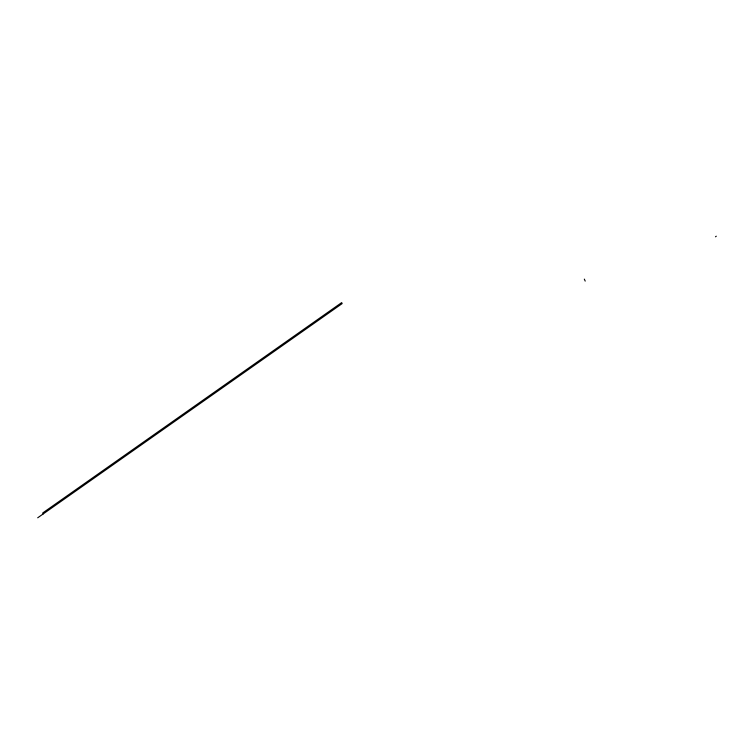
<?xml version="1.0" encoding="UTF-8"?>
<svg xmlns="http://www.w3.org/2000/svg" width="754" height="754" viewBox="0 0 754 754"><rect width="100%" height="100%" fill="white"/><g stroke="black" fill="none" stroke-linecap="round" stroke-linejoin="round"><path stroke-width="1.13" d="M715.489 236.794L716.3 236.2M37.7 517.8L342.137 303.598L341.694 302.608L42.789 512.927L43.223 513.908M584.331 279.121L585.198 281.101"/></g></svg>
